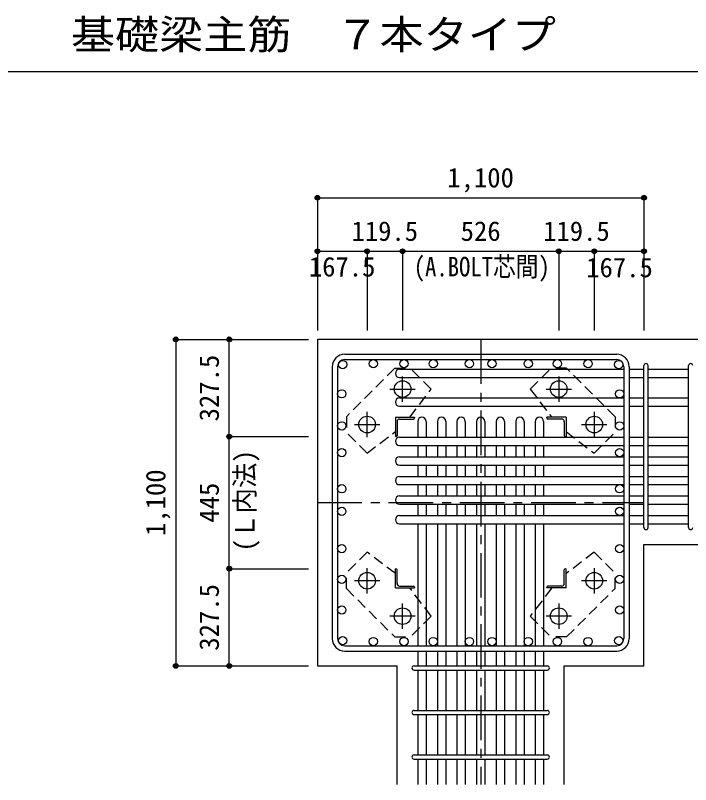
# Model space of a CAD drawing. Units: millimetres at full size, sheet at 1:30. Extents: x -5973 to 5954, y -4195 to 4201.
# Drawn here: x -1015 to 1259, y -2625 to -33 of the extents above; entities that cross this region are included whole.
import ezdxf
from ezdxf.enums import TextEntityAlignment as Align

# ---------------------------------------------------------------- set-up
doc = ezdxf.new("R2010")
doc.units = ezdxf.units.MM
doc.header["$LTSCALE"] = 30
doc.header["$PDMODE"] = 32
doc.header["$PDSIZE"] = 15
doc.linetypes.add('CHAIN1', pattern=[8, 5, -1, 1, -1])
doc.linetypes.add('DASHED1', pattern=[1.8, 1.2, -0.6])
for name, color, linetype in [('0-1_躯体線', 2, 'Continuous'), ('0-2_アンカー、アングル', 4, 'Continuous'), ('0-3_立上り筋', 3, 'Continuous'), ('0-4_フープ筋', 7, 'Continuous'), ('0-5_基礎梁筋', 7, 'Continuous'), ('0-6_スタラップ筋', 7, 'Continuous'), ('0-7_文字', 4, 'Continuous'), ('0-9_プレート', 4, 'DASHED1'), ('0-D_寸法', 4, 'Continuous'), ('6-7_文字', 7, 'Continuous'), ('F-0_枠', 6, 'Continuous')]:
    doc.layers.add(name, color=color, linetype=linetype)
doc.styles.add('ＭＳ ゴシック', font='')
doc.styles.get('ＭＳ ゴシック').set_extended_font_data('MS Gothic')

msp = doc.modelspace()

# ---------------------------------------------------------------- linework, layer by layer
at = {"layer": '0-1_躯体線'}
for p, q in [((1502.44, -1124.89), (2.44, -1124.89)), ((2.44, -1124.89), (2.44, -2224.89)), ((1102.44, -1815.89), (1502.44, -1815.89)), ((1102.44, -2224.89), (1102.44, -1815.89)), ((2.44, -2224.89), (270.94, -2224.89)), ((270.94, -2624.89), (270.94, -2224.89))]:
    msp.add_line(p, q, dxfattribs=at)
msp.add_lwpolyline([(833.94, -2624.89), (833.94, -2224.89), (1102.44, -2224.89)], dxfattribs=at)
at = {"layer": '0-2_アンカー、アングル', "linetype": 'CHAIN1'}
for p, q in [((289.44, -1335.1), (289.44, -1249.59)), ((815.44, -1249.6), (815.44, -1335.09)), ((246.64, -1292.39), (332.14, -1292.39)), ((772.74, -1292.39), (858.24, -1292.39)), ((169.94, -1454.6), (169.94, -1369.09)), ((934.94, -1369.1), (934.94, -1454.59)), ((127.14, -1411.89), (212.64, -1411.89)), ((892.24, -1411.89), (977.74, -1411.89)), ((169.94, -1980.69), (169.94, -1895.2)), ((934.94, -1895.19), (934.94, -1980.7)), ((212.64, -1937.89), (127.14, -1937.89)), ((977.73, -1937.89), (892.24, -1937.89)), ((289.44, -2100.19), (289.44, -2014.7)), ((815.44, -2014.69), (815.44, -2100.2)), ((332.14, -2057.39), (246.64, -2057.39)), ((858.23, -2057.39), (772.74, -2057.39))]:
    msp.add_line(p, q, dxfattribs=at)
at = {"layer": '0-2_アンカー、アングル'}
for p, q in [((264.94, -1387.39), (329.94, -1387.39)), ((264.94, -1387.39), (264.94, -1452.39)), ((279.44, -1393.39), (325.94, -1393.39)), ((329.94, -1387.39), (329.94, -1389.39)), ((839.94, -1387.39), (774.94, -1387.39)), ((774.94, -1389.39), (774.94, -1387.39)), ((825.44, -1393.39), (778.94, -1393.39)), ((839.94, -1387.39), (839.94, -1452.39)), ((270.94, -1401.89), (270.94, -1448.39)), ((833.94, -1401.89), (833.94, -1448.39)), ((266.94, -1452.39), (264.94, -1452.39)), ((839.94, -1452.39), (837.94, -1452.39)), ((264.94, -1897.39), (266.94, -1897.39)), ((264.94, -1962.39), (264.94, -1897.39)), ((270.94, -1947.89), (270.94, -1901.39)), ((833.94, -1947.89), (833.94, -1901.39)), ((837.94, -1897.39), (839.94, -1897.39)), ((839.94, -1962.39), (839.94, -1897.39)), ((264.94, -1962.39), (329.94, -1962.39)), ((279.44, -1956.39), (325.94, -1956.39)), ((329.94, -1960.39), (329.94, -1962.39)), ((774.94, -1962.39), (774.94, -1960.39)), ((839.94, -1962.39), (774.94, -1962.39)), ((825.44, -1956.39), (778.94, -1956.39))]:
    msp.add_line(p, q, dxfattribs=at)
at = {"layer": '0-2_アンカー、アングル', "color": 3}
for centre in [(289.44, -1292.39), (815.44, -1292.39), (169.94, -1411.89), (934.94, -1411.89), (169.94, -1937.89), (934.94, -1937.89), (289.44, -2057.39), (815.44, -2057.39)]:
    msp.add_circle(centre, 28, dxfattribs=at)
at = {"layer": '0-2_アンカー、アングル'}
for centre, radius, start, end in [((279.44, -1401.89), 8.5, 90, 180), ((325.94, -1389.39), 4, 270, 0), ((778.94, -1389.39), 4, 180, 270), ((825.44, -1401.89), 8.5, 0, 90), ((266.94, -1448.39), 4, 270, 0), ((837.94, -1448.39), 4, 180, 270), ((266.94, -1901.39), 4, 0, 90), ((837.94, -1901.39), 4, 90, 180), ((279.44, -1947.89), 8.5, 180, 270), ((325.94, -1960.39), 4, 0, 90), ((778.94, -1960.39), 4, 90, 180), ((825.44, -1947.89), 8.5, 270, 0)]:
    msp.add_arc(centre, radius, start, end, dxfattribs=at)
at = {"layer": '0-3_立上り筋'}
for centre in [(87.37, -1209.82), (190.71, -1206.89), (294.06, -1206.89), (392.44, -1206.89), (514.44, -1206.89), (590.44, -1206.89), (712.44, -1206.89), (810.81, -1206.89), (914.16, -1206.89), (1017.51, -1209.82), (84.44, -1308.39), (1020.44, -1308.39), (84.44, -1416.52), (1020.44, -1416.52), (84.44, -1506.39), (1020.44, -1506.39), (84.44, -1628.39), (1020.44, -1628.39), (84.44, -1704.39), (1020.44, -1704.39), (84.44, -1829.92), (1020.44, -1829.92), (84.44, -1933.27), (1020.44, -1933.27), (84.44, -2036.62), (1020.44, -2036.62), (87.37, -2139.97), (190.71, -2142.89), (294.06, -2142.89), (392.44, -2142.89), (514.44, -2142.89), (590.44, -2142.89), (712.44, -2142.89), (810.81, -2142.89), (914.16, -2142.89), (1017.51, -2139.97)]:
    msp.add_circle(centre, 14, dxfattribs=at)
at = {"layer": '0-4_フープ筋'}
for p, q in [((94.44, -1174.89), (1010.44, -1174.89)), ((52.44, -1216.89), (52.44, -2132.89)), ((70.44, -1216.89), (70.44, -2132.89)), ((94.44, -1192.89), (1010.44, -1192.89)), ((1034.44, -1216.89), (1034.44, -2132.89)), ((1052.44, -1216.89), (1052.44, -2132.89)), ((94.44, -2156.89), (1010.44, -2156.89)), ((94.44, -2174.89), (1010.44, -2174.89))]:
    msp.add_line(p, q, dxfattribs=at)
for centre, radius, start, end in [((94.44, -1216.89), 42, 90, 180), ((1010.44, -1216.89), 42, 0, 90), ((94.44, -1216.89), 24, 90, 180), ((1010.44, -1216.89), 24, 0, 90), ((94.44, -2132.89), 42, 180, 270), ((94.44, -2132.89), 24, 180, 270), ((1010.44, -2132.89), 42, 270, 0), ((1010.44, -2132.89), 24, 270, 0)]:
    msp.add_arc(centre, radius, start, end, dxfattribs=at)
at = {"layer": '0-5_基礎梁筋'}
for p, q in [((278.94, -1225.82), (1034.44, -1225.82)), ((1052.44, -1225.82), (1102.44, -1225.82)), ((1116.44, -1225.82), (1252.44, -1225.82)), ((278.94, -1253.82), (1034.44, -1253.82)), ((1052.44, -1253.82), (1102.44, -1253.82)), ((1116.44, -1253.82), (1252.44, -1253.82)), ((278.94, -1322.39), (1034.44, -1322.39)), ((1052.44, -1322.39), (1102.44, -1322.39)), ((1116.44, -1322.39), (1252.44, -1322.39)), ((278.94, -1350.39), (1034.44, -1350.39)), ((1052.44, -1350.39), (1102.44, -1350.39)), ((1116.44, -1350.39), (1252.44, -1350.39)), ((340.44, -1401.39), (340.44, -1454.39)), ((368.44, -1401.39), (368.44, -1454.39)), ((406.44, -1401.39), (406.44, -1454.39)), ((434.44, -1401.39), (434.44, -1454.39)), ((472.44, -1401.39), (472.44, -1454.39)), ((500.44, -1401.39), (500.44, -1454.39)), ((538.44, -1401.39), (538.44, -1454.39)), ((566.44, -1401.39), (566.44, -1454.39)), ((604.44, -1401.39), (604.44, -1454.39)), ((632.44, -1401.39), (632.44, -1454.39)), ((670.44, -1401.39), (670.44, -1454.39)), ((698.44, -1401.39), (698.44, -1454.39)), ((736.44, -1401.39), (736.44, -1454.39)), ((764.44, -1401.39), (764.44, -1454.39)), ((278.94, -1454.39), (1034.44, -1454.39)), ((1052.44, -1454.39), (1102.44, -1454.39)), ((1116.44, -1454.39), (1252.44, -1454.39)), ((278.94, -1482.39), (1034.44, -1482.39)), ((340.44, -1482.39), (340.44, -1520.39)), ((368.44, -1482.39), (368.44, -1520.39)), ((406.44, -1482.39), (406.44, -1520.39)), ((434.44, -1482.39), (434.44, -1520.39)), ((472.44, -1482.39), (472.44, -1520.39)), ((500.44, -1482.39), (500.44, -1520.39)), ((538.44, -1482.39), (538.44, -1520.39)), ((566.44, -1482.39), (566.44, -1520.39)), ((604.44, -1482.39), (604.44, -1520.39)), ((632.44, -1482.39), (632.44, -1520.39)), ((670.44, -1482.39), (670.44, -1520.39)), ((698.44, -1482.39), (698.44, -1520.39)), ((736.44, -1482.39), (736.44, -1520.39)), ((764.44, -1482.39), (764.44, -1520.39)), ((1052.44, -1482.39), (1102.44, -1482.39)), ((1116.44, -1482.39), (1252.44, -1482.39)), ((278.94, -1520.39), (1034.44, -1520.39)), ((1052.44, -1520.39), (1102.44, -1520.39)), ((1116.44, -1520.39), (1252.44, -1520.39)), ((278.94, -1548.39), (1034.44, -1548.39)), ((340.44, -1548.39), (340.44, -1586.39)), ((368.44, -1548.39), (368.44, -1586.39)), ((406.44, -1548.39), (406.44, -1586.39)), ((434.44, -1548.39), (434.44, -1586.39)), ((472.44, -1548.39), (472.44, -1586.39)), ((500.44, -1548.39), (500.44, -1586.39)), ((538.44, -1548.39), (538.44, -1586.39)), ((566.44, -1548.39), (566.44, -1586.39)), ((604.44, -1548.39), (604.44, -1586.39)), ((632.44, -1548.39), (632.44, -1586.39)), ((670.44, -1548.39), (670.44, -1586.39)), ((698.44, -1548.39), (698.44, -1586.39)), ((736.44, -1548.39), (736.44, -1586.39)), ((764.44, -1548.39), (764.44, -1586.39)), ((1052.44, -1548.39), (1102.44, -1548.39)), ((1116.44, -1548.39), (1252.44, -1548.39)), ((278.94, -1586.39), (1034.44, -1586.39)), ((1052.44, -1586.39), (1102.44, -1586.39)), ((1116.44, -1586.39), (1252.44, -1586.39)), ((278.94, -1614.39), (1034.44, -1614.39)), ((340.44, -1614.39), (340.44, -1652.39)), ((368.44, -1614.39), (368.44, -1652.39)), ((406.44, -1614.39), (406.44, -1652.39)), ((434.44, -1614.39), (434.44, -1652.39)), ((472.44, -1614.39), (472.44, -1652.39)), ((500.44, -1614.39), (500.44, -1652.39)), ((538.44, -1614.39), (538.44, -1652.39)), ((566.44, -1614.39), (566.44, -1652.39)), ((604.44, -1614.39), (604.44, -1652.39)), ((632.44, -1614.39), (632.44, -1652.39)), ((670.44, -1614.39), (670.44, -1652.39)), ((698.44, -1614.39), (698.44, -1652.39)), ((736.44, -1614.39), (736.44, -1652.39)), ((764.44, -1614.39), (764.44, -1652.39)), ((1052.44, -1614.39), (1102.44, -1614.39)), ((1116.44, -1614.39), (1252.44, -1614.39)), ((278.94, -1652.39), (1034.44, -1652.39)), ((1052.44, -1652.39), (1102.44, -1652.39)), ((1116.44, -1652.39), (1252.44, -1652.39)), ((278.94, -1680.39), (1034.44, -1680.39)), ((340.44, -1680.39), (340.44, -1718.39)), ((368.44, -1680.39), (368.44, -1718.39)), ((406.44, -1680.39), (406.44, -1718.39)), ((434.44, -1680.39), (434.44, -1718.39)), ((472.44, -1680.39), (472.44, -1718.39)), ((500.44, -1680.39), (500.44, -1718.39)), ((538.44, -1680.39), (538.44, -1718.39)), ((566.44, -1680.39), (566.44, -1718.39)), ((604.44, -1680.39), (604.44, -1718.39)), ((632.44, -1680.39), (632.44, -1718.39)), ((670.44, -1680.39), (670.44, -1718.39)), ((698.44, -1680.39), (698.44, -1718.39)), ((736.44, -1680.39), (736.44, -1718.39)), ((764.44, -1680.39), (764.44, -1718.39)), ((1052.44, -1680.39), (1102.44, -1680.39)), ((1116.44, -1680.39), (1252.44, -1680.39)), ((278.94, -1718.39), (1034.44, -1718.39)), ((1052.44, -1718.39), (1102.44, -1718.39)), ((1116.44, -1718.39), (1252.44, -1718.39)), ((278.94, -1746.39), (1034.44, -1746.39)), ((340.44, -1746.39), (340.44, -2156.89)), ((368.44, -1746.39), (368.44, -2156.89)), ((406.44, -1746.39), (406.44, -2156.89)), ((434.44, -1746.39), (434.44, -2156.89)), ((472.44, -1746.39), (472.44, -2156.89)), ((500.44, -1746.39), (500.44, -2156.89)), ((538.44, -1746.39), (538.44, -2156.89)), ((566.44, -1746.39), (566.44, -2156.89)), ((604.44, -1746.39), (604.44, -2156.89)), ((632.44, -1746.39), (632.44, -2156.89)), ((670.44, -1746.39), (670.44, -2156.89)), ((698.44, -1746.39), (698.44, -2156.89)), ((736.44, -1746.39), (736.44, -2156.89)), ((764.44, -1746.39), (764.44, -2156.89)), ((1052.44, -1746.39), (1102.44, -1746.39)), ((1116.44, -1746.39), (1252.44, -1746.39)), ((340.44, -2174.89), (340.44, -2224.89)), ((368.44, -2174.89), (368.44, -2224.89)), ((406.44, -2174.89), (406.44, -2224.89)), ((434.44, -2174.89), (434.44, -2224.89)), ((472.44, -2174.89), (472.44, -2224.89)), ((500.44, -2174.89), (500.44, -2224.89)), ((538.44, -2174.89), (538.44, -2224.89)), ((566.44, -2174.89), (566.44, -2224.89)), ((604.44, -2174.89), (604.44, -2224.89)), ((632.44, -2174.89), (632.44, -2224.89)), ((670.44, -2174.89), (670.44, -2224.89)), ((698.44, -2174.89), (698.44, -2224.89)), ((736.44, -2174.89), (736.44, -2224.89)), ((764.44, -2174.89), (764.44, -2224.89)), ((340.44, -2238.89), (340.44, -2374.89)), ((368.44, -2238.89), (368.44, -2374.89)), ((406.44, -2238.89), (406.44, -2374.89)), ((434.44, -2238.89), (434.44, -2374.89)), ((472.44, -2238.89), (472.44, -2374.89)), ((500.44, -2238.89), (500.44, -2374.89)), ((538.44, -2238.89), (538.44, -2374.89)), ((566.44, -2238.89), (566.44, -2374.89)), ((604.44, -2238.89), (604.44, -2374.89)), ((632.44, -2238.89), (632.44, -2374.89)), ((670.44, -2238.89), (670.44, -2374.89)), ((698.44, -2238.89), (698.44, -2374.89)), ((736.44, -2238.89), (736.44, -2374.89)), ((764.44, -2238.89), (764.44, -2374.89)), ((340.44, -2388.89), (340.44, -2524.89)), ((368.44, -2388.89), (368.44, -2524.89)), ((406.44, -2388.89), (406.44, -2524.89)), ((434.44, -2388.89), (434.44, -2524.89)), ((472.44, -2388.89), (472.44, -2524.89)), ((500.44, -2388.89), (500.44, -2524.89)), ((538.44, -2388.89), (538.44, -2524.89)), ((566.44, -2388.89), (566.44, -2524.89)), ((604.44, -2388.89), (604.44, -2524.89)), ((632.44, -2388.89), (632.44, -2524.89)), ((670.44, -2388.89), (670.44, -2524.89)), ((698.44, -2388.89), (698.44, -2524.89)), ((736.44, -2388.89), (736.44, -2524.89)), ((764.44, -2388.89), (764.44, -2524.89)), ((340.44, -2538.89), (340.44, -2624.89)), ((368.44, -2538.89), (368.44, -2624.89)), ((406.44, -2538.89), (406.44, -2624.89)), ((434.44, -2538.89), (434.44, -2624.89)), ((472.44, -2538.89), (472.44, -2624.89)), ((500.44, -2538.89), (500.44, -2624.89)), ((538.44, -2538.89), (538.44, -2624.89)), ((566.44, -2538.89), (566.44, -2624.89)), ((604.44, -2538.89), (604.44, -2624.89)), ((632.44, -2538.89), (632.44, -2624.89)), ((670.44, -2538.89), (670.44, -2624.89)), ((698.44, -2538.89), (698.44, -2624.89)), ((736.44, -2538.89), (736.44, -2624.89)), ((764.44, -2538.89), (764.44, -2624.89))]:
    msp.add_line(p, q, dxfattribs=at)
for centre, start, end in [((278.94, -1239.82), 90, 270), ((278.94, -1336.39), 90, 270), ((354.44, -1401.39), 0, 180), ((420.44, -1401.39), 0, 180), ((486.44, -1401.39), 0, 180), ((552.44, -1401.39), 0, 180), ((618.44, -1401.39), 0, 180), ((684.44, -1401.39), 0, 180), ((750.44, -1401.39), 0, 180), ((278.94, -1468.39), 90, 270), ((278.94, -1534.39), 90, 270), ((278.94, -1600.39), 90, 270), ((278.94, -1666.39), 90, 270), ((278.94, -1732.39), 90, 270)]:
    msp.add_arc(centre, 14, start, end, dxfattribs=at)
at = {"layer": '0-6_スタラップ筋'}
for p, q in [((1102.44, -1758.89), (1102.44, -1213.32)), ((1116.44, -1758.89), (1116.44, -1213.32)), ((1252.44, -1758.89), (1252.44, -1213.32)), ((327.94, -2224.89), (776.94, -2224.89)), ((327.94, -2238.89), (776.94, -2238.89)), ((327.94, -2374.89), (776.94, -2374.89)), ((327.94, -2388.89), (776.94, -2388.89)), ((327.94, -2524.89), (776.94, -2524.89)), ((327.94, -2538.89), (776.94, -2538.89))]:
    msp.add_line(p, q, dxfattribs=at)
for centre, start, end in [((1109.44, -1213.32), 0, 180), ((1109.44, -1213.32), 0, 180), ((1109.44, -1213.32), 0, 180), ((1109.44, -1213.32), 0, 180), ((1259.44, -1213.32), 0, 180), ((1109.44, -1758.89), 180, 0), ((1109.44, -1758.89), 180, 0), ((1109.44, -1758.89), 180, 0), ((1109.44, -1758.89), 180, 0), ((1259.44, -1758.89), 180, 0), ((327.94, -2231.89), 90, 270), ((327.94, -2231.89), 90, 270), ((327.94, -2231.89), 90, 270), ((327.94, -2231.89), 90, 270), ((776.94, -2231.89), 270, 90), ((776.94, -2231.89), 270, 90), ((776.94, -2231.89), 270, 90), ((776.94, -2231.89), 270, 90), ((327.94, -2381.89), 90, 270), ((776.94, -2381.89), 270, 90), ((327.94, -2531.89), 90, 270), ((776.94, -2531.89), 270, 90)]:
    msp.add_arc(centre, 7, start, end, dxfattribs=at)
at = {"layer": '0-9_プレート'}
for p, q in [((263.31, -1222.42), (315.63, -1222.42)), ((719.25, -1292.41), (789.24, -1222.43)), ((719.25, -1292.41), (791.64, -1387.4)), ((1004.91, -1385.77), (1004.91, -1438.09)), ((169.96, -1508.08), (99.97, -1438.09)), ((169.96, -1508.08), (264.94, -1435.7)), ((934.92, -1841.71), (839.93, -1914.09)), ((934.92, -1841.71), (1004.91, -1911.7)), ((99.97, -1964.02), (99.97, -1911.7)), ((385.62, -2057.38), (313.24, -1962.39)), ((385.62, -2057.38), (315.63, -2127.36)), ((841.57, -2127.37), (789.24, -2127.37))]:
    msp.add_line(p, q, dxfattribs=at)
for points in [[(263.31, -1222.42), (99.97, -1385.77), (99.97, -1438.09)], [(313.24, -1387.4), (385.62, -1292.41), (315.63, -1222.42)], [(1004.91, -1385.77), (841.57, -1222.43), (789.24, -1222.43)], [(839.94, -1435.7), (934.92, -1508.08), (1004.91, -1438.09)], [(264.94, -1914.09), (169.95, -1841.71), (99.97, -1911.7)], [(841.57, -2127.37), (1004.91, -1964.02), (1004.91, -1911.7)], [(99.97, -1964.02), (263.31, -2127.36), (315.63, -2127.36)], [(791.64, -1962.39), (719.25, -2057.38), (789.24, -2127.37)]]:
    msp.add_lwpolyline(points, dxfattribs=at)
at = {"layer": '0-D_寸法'}
for p, q in [((2.44, -647.85), (1102.44, -647.85)), ((2.44, -647.85), (2.44, -827.85)), ((2.44, -647.85), (2.44, -827.85)), ((2.44, -647.85), (1102.44, -647.85)), ((1102.44, -647.85), (1102.44, -827.85)), ((2.44, -827.85), (169.94, -827.85)), ((2.44, -827.85), (2.44, -1094.89)), ((169.94, -827.85), (169.94, -1094.89)), ((169.94, -827.85), (289.44, -827.85)), ((289.44, -827.85), (289.44, -1094.89)), ((289.44, -827.85), (815.44, -827.85)), ((815.44, -827.85), (815.44, -1094.89)), ((815.44, -827.85), (934.94, -827.85)), ((934.94, -827.85), (934.94, -1094.89)), ((934.94, -827.85), (1102.44, -827.85)), ((1102.44, -827.85), (1102.44, -1094.89)), ((1102.44, -827.85), (1102.44, -1094.89)), ((-474.6, -1124.89), (-474.6, -2224.89)), ((-474.6, -1124.89), (-294.6, -1124.89)), ((-474.6, -1124.89), (-294.6, -1124.89)), ((-474.6, -1124.89), (-474.6, -2224.89)), ((-294.6, -1452.39), (-294.6, -1124.89)), ((-294.6, -1124.89), (-27.56, -1124.89)), ((-294.6, -1897.39), (-294.6, -1452.39)), ((-294.6, -1452.39), (-27.56, -1452.39)), ((-294.6, -2224.89), (-294.6, -1897.39)), ((-294.6, -1897.39), (-27.56, -1897.39)), ((-474.6, -2224.89), (-294.6, -2224.89)), ((-294.6, -2224.89), (-27.56, -2224.89)), ((-294.6, -2224.89), (-27.56, -2224.89))]:
    msp.add_line(p, q, dxfattribs=at)
at = {"layer": '0-D_寸法', "linetype": 'CHAIN1'}
for p, q in [((552.44, -1124.89), (552.44, -2624.89)), ((2.44, -1674.89), (1102.44, -1674.89))]:
    msp.add_line(p, q, dxfattribs=at)
at = {"layer": '0-D_寸法'}
for centre, radius in [((2.44, -647.85), 8), ((2.44, -647.85), 7.2), ((2.44, -647.85), 6.4), ((2.44, -647.85), 5.6), ((2.44, -647.85), 4.8), ((2.44, -647.85), 4), ((2.44, -647.85), 3.2), ((2.44, -647.85), 2.4), ((2.44, -647.85), 1.6), ((2.44, -647.85), 0.8), ((1102.44, -647.85), 8), ((1102.44, -647.85), 7.2), ((1102.44, -647.85), 6.4), ((1102.44, -647.85), 5.6), ((1102.44, -647.85), 4.8), ((1102.44, -647.85), 4), ((1102.44, -647.85), 3.2), ((1102.44, -647.85), 2.4), ((1102.44, -647.85), 1.6), ((1102.44, -647.85), 0.8), ((2.44, -827.85), 8), ((2.44, -827.85), 7.2), ((2.44, -827.85), 6.4), ((2.44, -827.85), 5.6), ((2.44, -827.85), 4.8), ((2.44, -827.85), 4), ((2.44, -827.85), 3.2), ((2.44, -827.85), 2.4), ((2.44, -827.85), 1.6), ((2.44, -827.85), 0.8), ((169.94, -827.85), 8), ((169.94, -827.85), 7.2), ((169.94, -827.85), 6.4), ((169.94, -827.85), 5.6), ((169.94, -827.85), 4.8), ((169.94, -827.85), 4), ((169.94, -827.85), 3.2), ((169.94, -827.85), 2.4), ((169.94, -827.85), 1.6), ((169.94, -827.85), 0.8), ((289.44, -827.85), 8), ((289.44, -827.85), 7.2), ((289.44, -827.85), 6.4), ((289.44, -827.85), 5.6), ((289.44, -827.85), 4.8), ((289.44, -827.85), 4), ((289.44, -827.85), 3.2), ((289.44, -827.85), 2.4), ((289.44, -827.85), 1.6), ((289.44, -827.85), 0.8), ((815.44, -827.85), 8), ((815.44, -827.85), 7.2), ((815.44, -827.85), 6.4), ((815.44, -827.85), 5.6), ((815.44, -827.85), 4.8), ((815.44, -827.85), 4), ((815.44, -827.85), 3.2), ((815.44, -827.85), 2.4), ((815.44, -827.85), 1.6), ((815.44, -827.85), 0.8), ((934.94, -827.85), 8), ((934.94, -827.85), 7.2), ((934.94, -827.85), 6.4), ((934.94, -827.85), 5.6), ((934.94, -827.85), 4.8), ((934.94, -827.85), 4), ((934.94, -827.85), 3.2), ((934.94, -827.85), 2.4), ((934.94, -827.85), 1.6), ((934.94, -827.85), 0.8), ((1102.44, -827.85), 8), ((1102.44, -827.85), 7.2), ((1102.44, -827.85), 6.4), ((1102.44, -827.85), 5.6), ((1102.44, -827.85), 4.8), ((1102.44, -827.85), 4), ((1102.44, -827.85), 3.2), ((1102.44, -827.85), 2.4), ((1102.44, -827.85), 1.6), ((1102.44, -827.85), 0.8), ((-474.6, -1124.89), 8), ((-474.6, -1124.89), 7.2), ((-474.6, -1124.89), 6.4), ((-474.6, -1124.89), 5.6), ((-474.6, -1124.89), 4.8), ((-474.6, -1124.89), 4), ((-474.6, -1124.89), 3.2), ((-474.6, -1124.89), 2.4), ((-474.6, -1124.89), 1.6), ((-474.6, -1124.89), 0.8), ((-294.6, -1124.89), 8), ((-294.6, -1124.89), 7.2), ((-294.6, -1124.89), 6.4), ((-294.6, -1124.89), 5.6), ((-294.6, -1124.89), 4.8), ((-294.6, -1124.89), 4), ((-294.6, -1124.89), 3.2), ((-294.6, -1124.89), 2.4), ((-294.6, -1124.89), 1.6), ((-294.6, -1124.89), 0.8), ((-294.6, -1452.39), 8), ((-294.6, -1452.39), 7.2), ((-294.6, -1452.39), 6.4), ((-294.6, -1452.39), 5.6), ((-294.6, -1452.39), 4.8), ((-294.6, -1452.39), 4), ((-294.6, -1452.39), 3.2), ((-294.6, -1452.39), 2.4), ((-294.6, -1452.39), 1.6), ((-294.6, -1452.39), 0.8), ((-294.6, -1897.39), 8), ((-294.6, -1897.39), 7.2), ((-294.6, -1897.39), 6.4), ((-294.6, -1897.39), 5.6), ((-294.6, -1897.39), 4.8), ((-294.6, -1897.39), 4), ((-294.6, -1897.39), 3.2), ((-294.6, -1897.39), 2.4), ((-294.6, -1897.39), 1.6), ((-294.6, -1897.39), 0.8), ((-474.6, -2224.89), 8), ((-474.6, -2224.89), 7.2), ((-474.6, -2224.89), 6.4), ((-474.6, -2224.89), 5.6), ((-474.6, -2224.89), 4.8), ((-474.6, -2224.89), 4), ((-474.6, -2224.89), 3.2), ((-474.6, -2224.89), 2.4), ((-474.6, -2224.89), 1.6), ((-474.6, -2224.89), 0.8), ((-294.6, -2224.89), 8), ((-294.6, -2224.89), 7.2), ((-294.6, -2224.89), 6.4), ((-294.6, -2224.89), 5.6), ((-294.6, -2224.89), 4.8), ((-294.6, -2224.89), 4), ((-294.6, -2224.89), 3.2), ((-294.6, -2224.89), 2.4), ((-294.6, -2224.89), 1.6), ((-294.6, -2224.89), 0.8)]:
    msp.add_circle(centre, radius, dxfattribs=at)
at = {"layer": '0-D_寸法', "color": 7}
for p in [(2.44, -647.85), (1102.44, -647.85), (2.44, -827.85), (169.94, -827.85), (289.44, -827.85), (815.44, -827.85), (934.94, -827.85), (1102.44, -827.85), (-474.6, -1124.89), (-294.6, -1124.89), (-294.6, -1452.39), (-294.6, -1897.39), (-474.6, -2224.89), (-294.6, -2224.89)]:
    msp.add_point(p, dxfattribs=at)
at = {"layer": 'F-0_枠', "color": 2}
msp.add_line((-5972.88, -222.05), (3723.6, -222.05), dxfattribs=at)

# ---------------------------------------------------------------- texts
at = {"layer": '0-7_文字', "style": 'ＭＳ ゴシック', "width": 0.85}
msp.add_text('(A.BOLT芯間)', height=65.98, dxfattribs=at).set_placement((326.92, -932.62), align=Align.BOTTOM_LEFT)
at = {"layer": '0-7_文字', "style": 'ＭＳ ゴシック', "width": 0.95}
msp.add_text('(Ｌ内法)', height=65.98, rotation=90, dxfattribs=at).set_placement((-189.55, -1839.49), align=Align.BOTTOM_LEFT)
at = {"layer": '0-D_寸法', "style": 'ＭＳ ゴシック'}
for s, p in [('1,100', (439.94, -632.85)), ('119.5', (117.19, -812.85)), ('526', (484.94, -812.85)), ('119.5', (762.69, -812.85)), ('167.5', (-26.46, -932.91)), ('167.5', (907.76, -935.42))]:
    msp.add_text(s, height=65.98, dxfattribs=at).set_placement(p, align=Align.BOTTOM_LEFT)
for s, p in [('327.5', (-309.6, -1401.14)), ('1,100', (-489.6, -1787.39)), ('445', (-309.6, -1742.39)), ('327.5', (-309.6, -2173.64))]:
    msp.add_text(s, height=65.98, rotation=90, dxfattribs=at).set_placement(p, align=Align.BOTTOM_LEFT)
at = {"layer": '6-7_文字', "color": 2, "style": 'ＭＳ ゴシック', "width": 1.1}
msp.add_text('\u3000\u3000基礎梁主筋\u3000７本タイプ', height=98.97, dxfattribs=at).set_placement((-1124.64, -177.05), align=Align.BOTTOM_LEFT)

doc.saveas('drawing.dxf')
